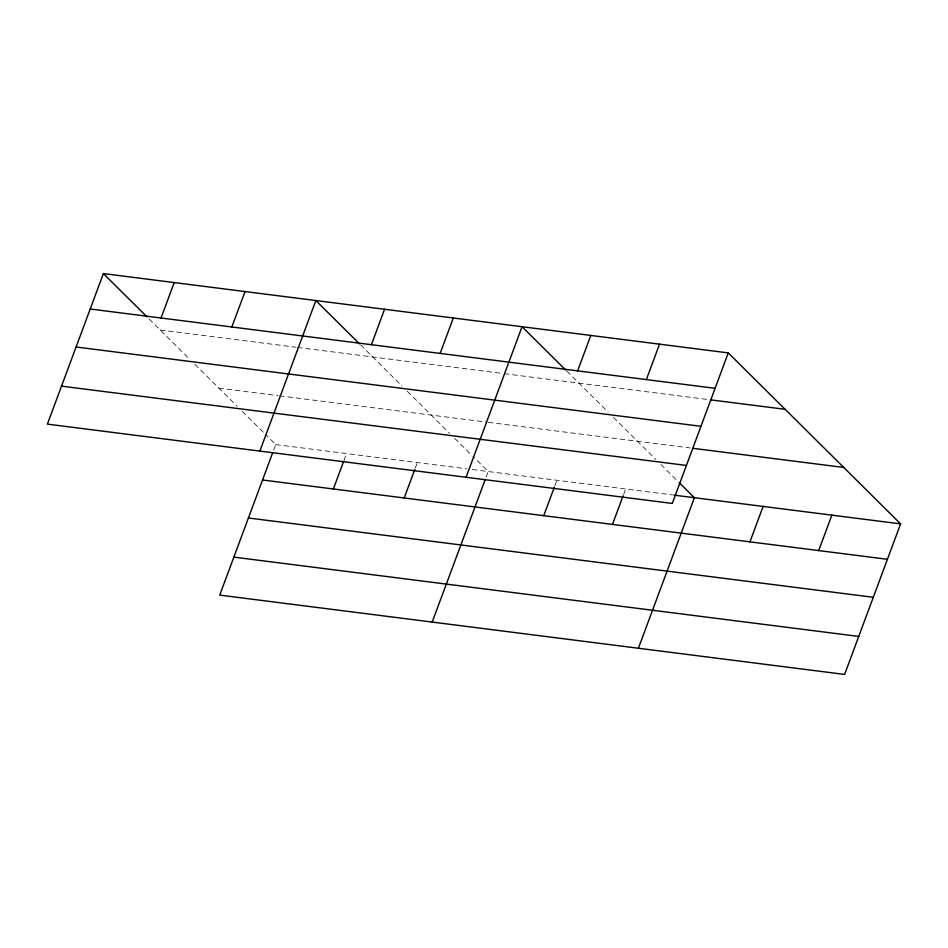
<?xml version="1.0" encoding="UTF-8"?>
<svg xmlns="http://www.w3.org/2000/svg" width="948" height="948" viewBox="0 0 948 948"><rect width="100%" height="100%" fill="white"/><g stroke="black" fill="none" stroke-linecap="round" stroke-linejoin="round"><path stroke-width="0.71" stroke-dasharray="4.74 3.56" d="M273.699 450.016L275.726 444.565L265.57 434.492M344.006 460.373L346.541 453.559M415.331 467.992L417.357 462.541M486.158 476.986L488.184 471.535L472.945 456.415M554.888 485.708L556.914 480.257M623.63 494.429L625.656 488.978M160.259 330.011L296.12 347.252M297.565 347.43L502.878 373.488M504.336 373.678L709.08 399.665M218.858 388.147L278.108 395.66M279.553 395.849L486.881 422.156M488.35 422.346L690.168 447.966M275.726 444.565L466.499 468.786M472.282 469.521L672.452 494.915M566.738 371.047L608.225 412.214M613.451 417.404L655.803 459.413M660.875 464.449L678.14 481.584M360.524 344.882L402.011 386.037M407.249 391.228L449.589 433.248M454.673 438.284L471.938 455.407M149.085 318.931L189.553 359.079M194.79 364.269L237.13 406.277M242.214 411.314L264.551 433.485"/><path stroke-width="1.42" d="M103.391 273.581L47.4 424.123L672.274 503.435L728.265 352.893L103.391 273.581L147.059 316.916M161.03 317.995L174.207 282.575M231.845 326.989L245.022 291.557M259.859 451.094L315.85 300.552L359.517 343.875M272.68 452.741L219.735 595.107L844.609 674.419L900.6 523.877L728.265 352.893M371.403 344.693L384.58 309.273M333.364 488.978L343.508 461.735M440.145 353.414L453.322 317.995M404.192 497.973L414.833 469.355M466.072 477.259L522.052 326.716L565.719 370.04M432.193 622.078L485.139 479.712M577.616 370.869L590.794 335.438M543.749 515.676L554.379 487.071M646.358 379.591L659.524 344.171M612.479 524.398L623.12 495.792M638.407 648.242L694.386 497.7L679.159 482.591M749.951 541.853L763.128 506.422M818.693 550.575L831.858 515.155M90.214 309.012L715.088 388.313M710.55 399.843L785.134 409.311M76.089 347.004L700.963 426.304M693.095 448.333L843.732 467.447M61.525 386.144L686.399 465.444M673.921 495.105L900.6 523.877M262.549 479.996L887.423 559.296M248.423 517.987L873.298 597.287M233.86 557.128L858.746 636.428"/></g></svg>
